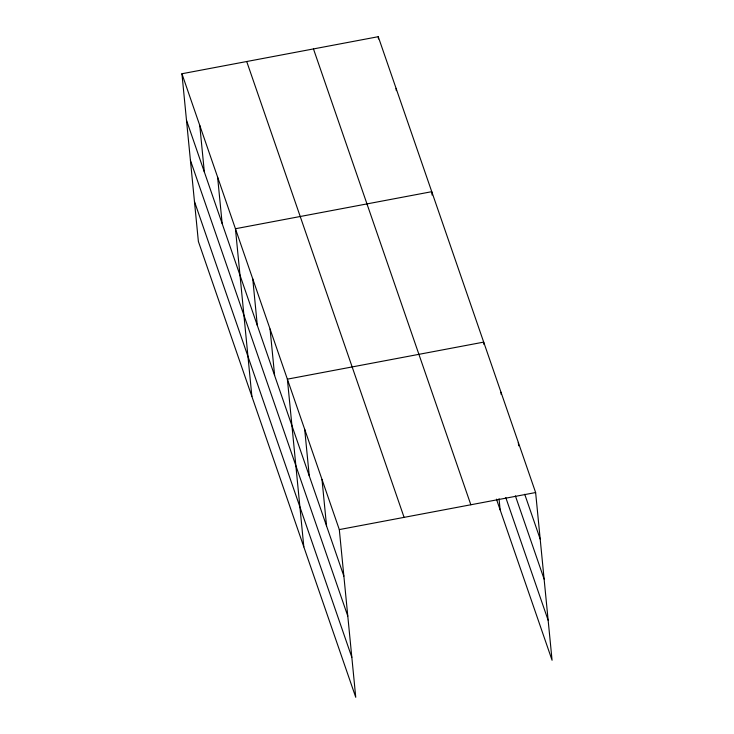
<?xml version="1.0" encoding="UTF-8"?>
<svg xmlns="http://www.w3.org/2000/svg" width="734" height="734" viewBox="0 0 734 734"><rect width="100%" height="100%" fill="white"/><g stroke="black" fill="none" stroke-linecap="round" stroke-linejoin="round"><path stroke-width="1.1" d="M181.931 73.749L339.31 529.59L355.751 697.3L198.373 241.458L181.931 73.749L378.249 36.7L535.627 492.542L552.069 660.251L496.45 499.157M339.31 529.59L535.627 492.542M524.718 494.266L540.187 539.077M515.378 495.854L544.105 579.062M505.79 497.579L548.142 620.267M313.464 48.921L470.843 504.772M246.716 61.518L404.095 517.369M186.491 120.275L343.87 576.126M190.418 160.269L347.797 616.11M194.455 201.465L351.834 657.315M518.314 442.4L518.644 445.804M501.001 392.259L501.221 394.525M483.908 344.384L483.688 342.117L287.379 379.157L303.821 546.876M499.047 498.716L500.129 509.827M432.087 195.088L431.757 191.684L235.44 228.733L251.881 396.443M396.085 88.364L396.305 90.631M378.249 36.7L378.469 38.966M321.997 479.449L326.557 525.984M304.683 429.307L309.253 475.834M270.066 329.016L274.626 375.551M252.753 278.874L257.313 325.41M217.603 177.068L222.163 223.604M199.767 125.404L204.327 171.94"/></g></svg>
